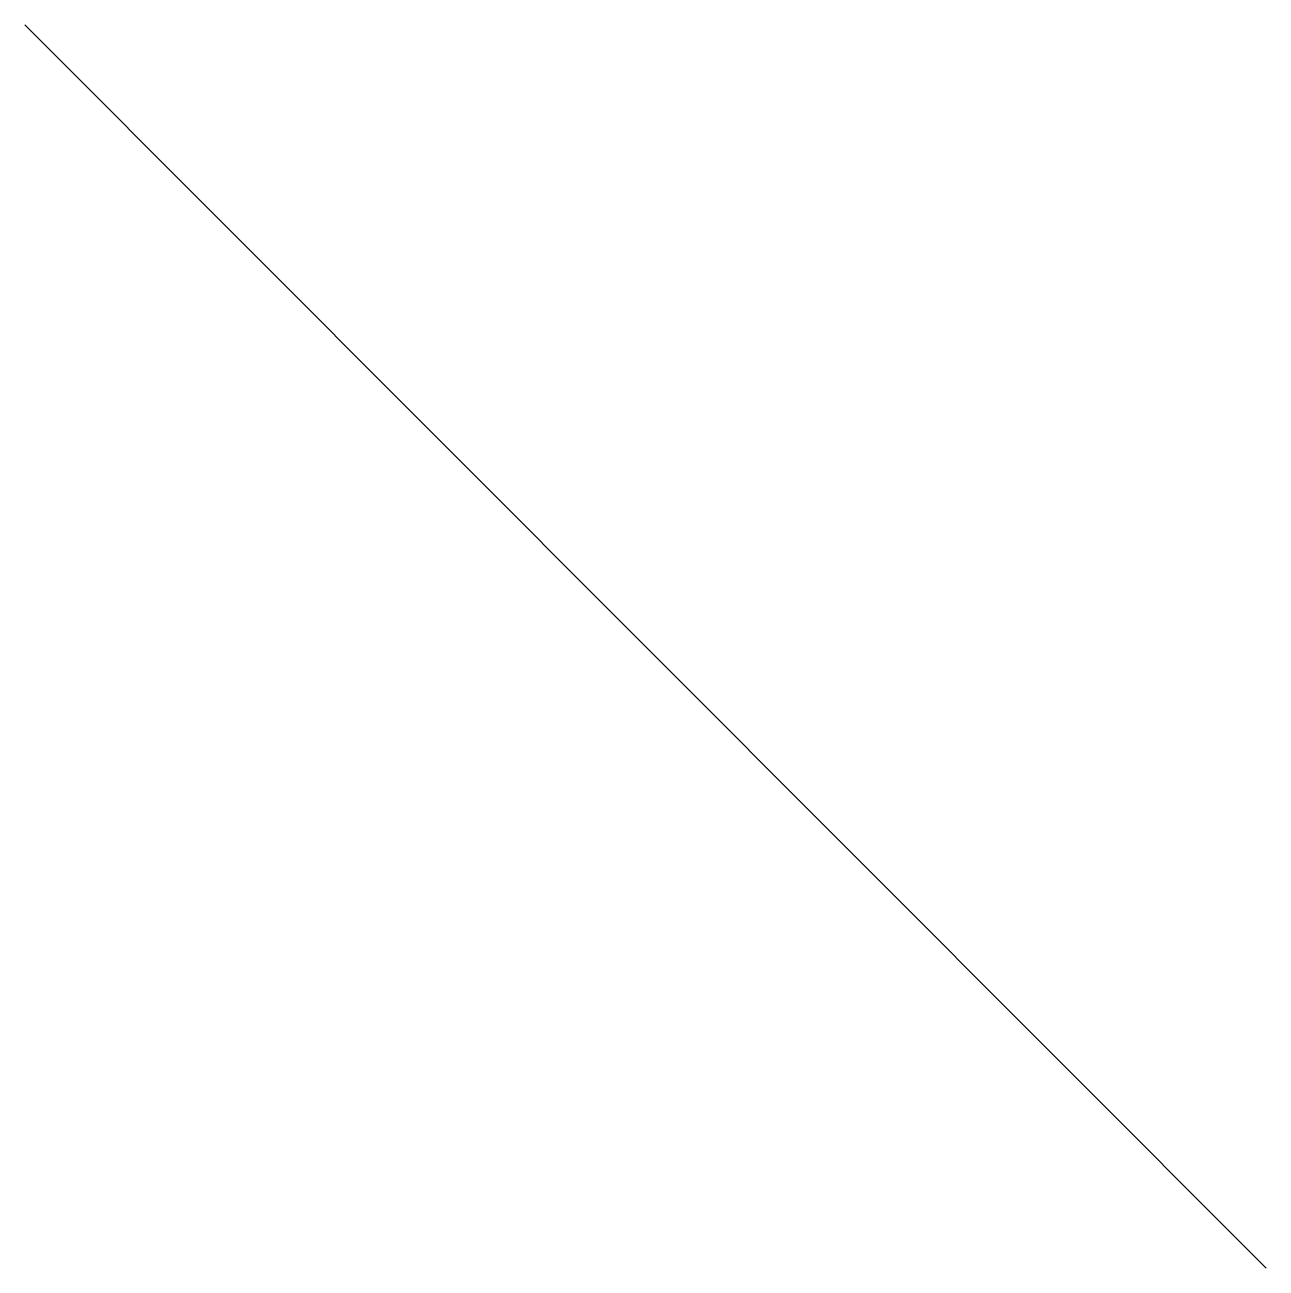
# Model space of a CAD drawing. Header units: millimetres. Extents: x -108.8 to -49.5, y -59.4 to 0.
import ezdxf

# ---------------------------------------------------------------- set-up
doc = ezdxf.new("R2010")
doc.units = ezdxf.units.MM
doc.layers.add('PITCH_CURVE', color=7, linetype='Continuous')

msp = doc.modelspace()

# ---------------------------------------------------------------- linework, layer by layer
at = {"layer": 'PITCH_CURVE'}
msp.add_line((-49.454, -59.433), (-108.764, 0), dxfattribs=at)

doc.saveas('drawing.dxf')
